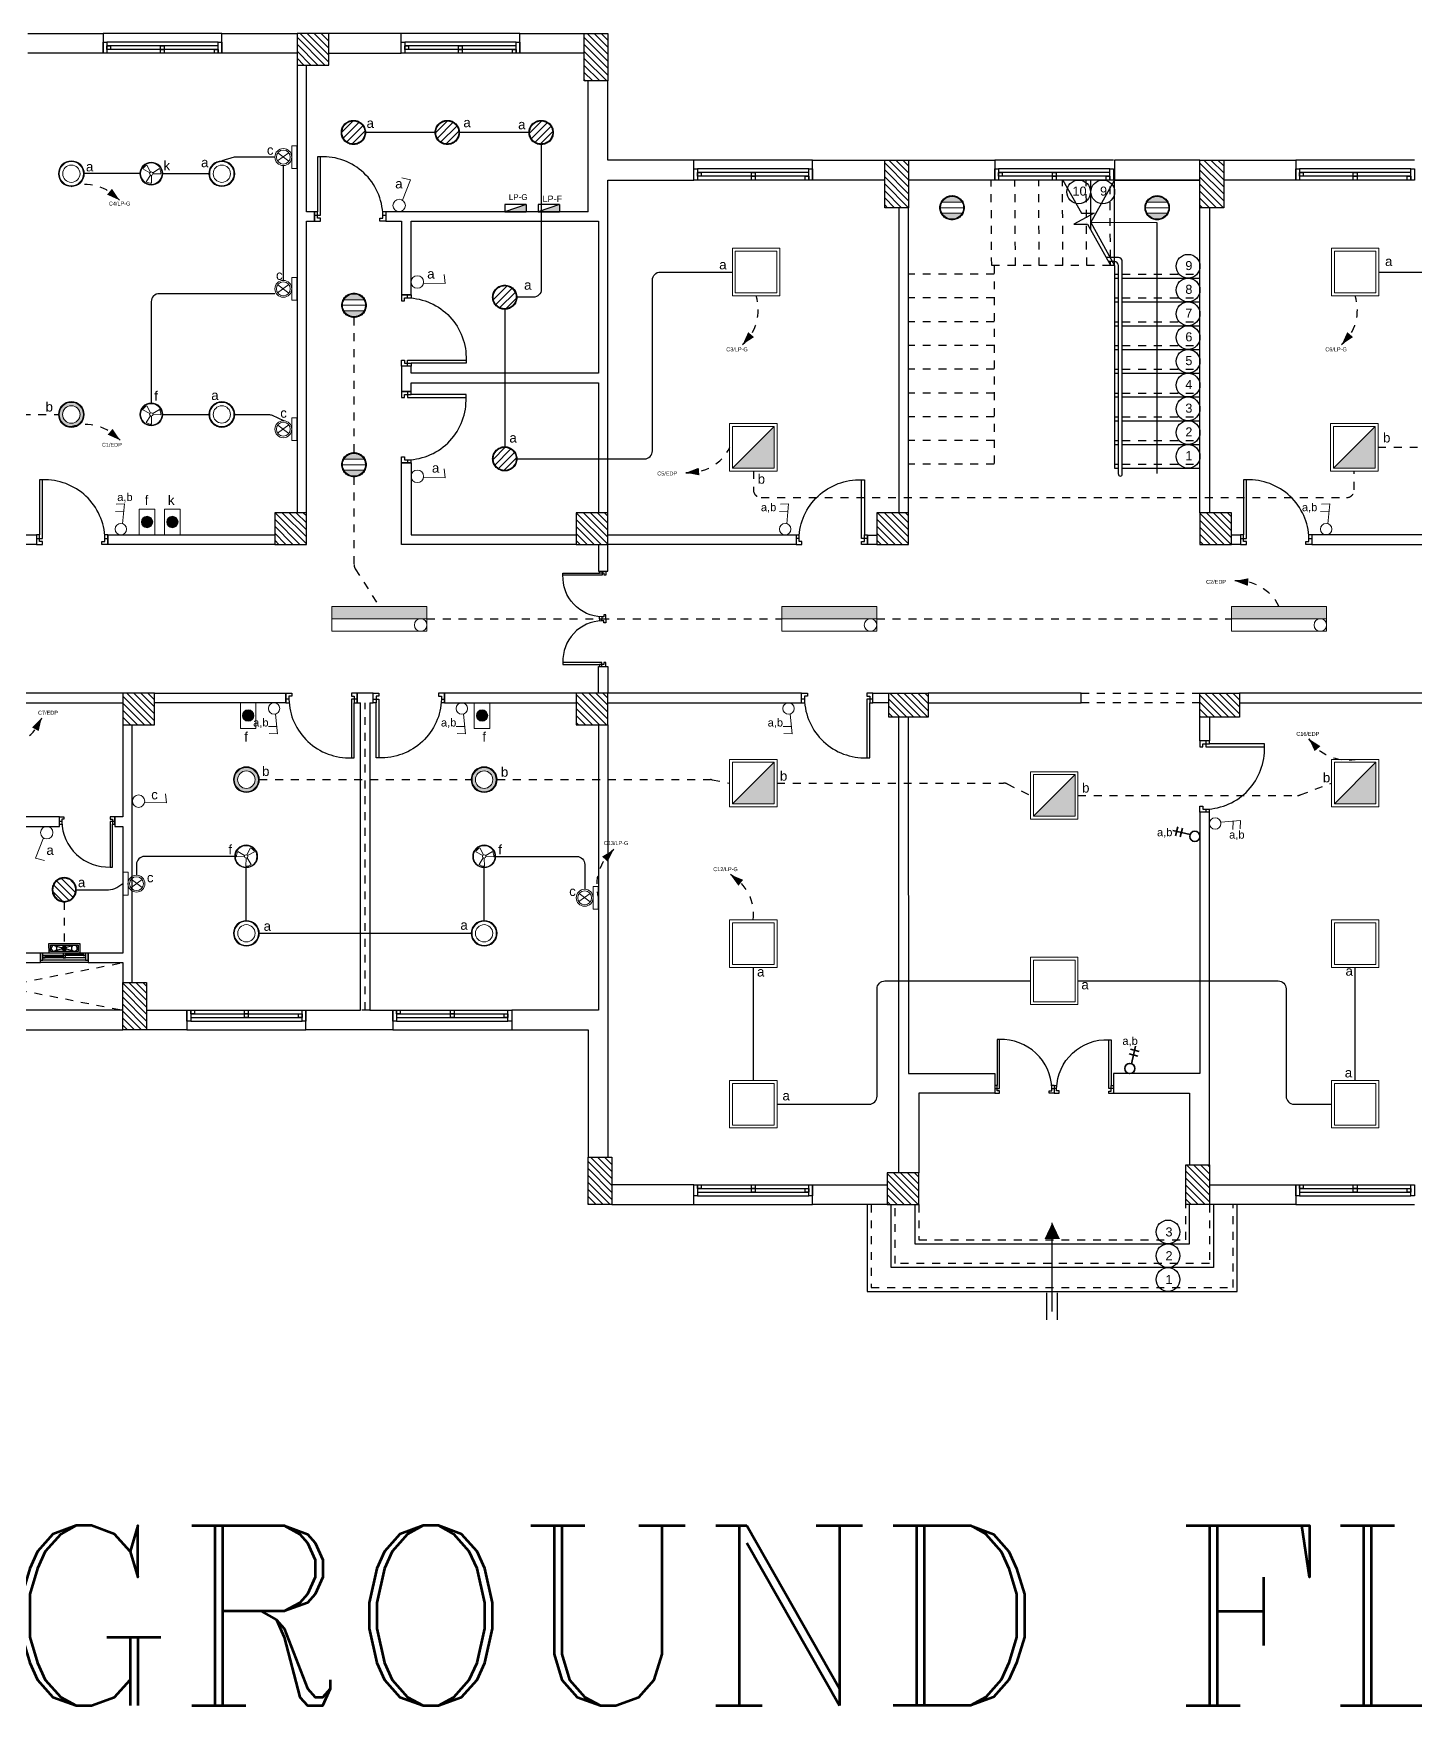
# Model space of a CAD drawing. Header units: metres. Extents: x -15180 to 61, y 475 to 24106.
# Drawn here: x 16.27 to 33.7, y 500.37 to 521.48 of the extents above; entities that cross this region are included whole.
import ezdxf

# ---------------------------------------------------------------- set-up
doc = ezdxf.new("R2010")
doc.units = ezdxf.units.M
doc.header["$MEASUREMENT"] = 0
for name, pattern in [('$0$DASHED2', [0.375, 0.25, -0.125]), ('A-GR- STR$0$HIDDEN2', [0.1875, 0.125, -0.0625]), ('A-GR- wall$0$HIDDEN2', [0.1875, 0.125, -0.0625]), ('ACAD_ISO02W100', [15, 12, -3]), ('DASHED', [0.75, 0.5, -0.25]), ('DASHED2', [0.375, 0.25, -0.125]), ('HIDDEN', [0.375, 0.25, -0.125])]:
    doc.linetypes.add(name, pattern=pattern)
doc.layers.get('0').update_dxf_attribs({"color": 8})
for name, color, linetype, lineweight in [('.', 7, 'Continuous', 9), ('E-TEXT-I', 4, 'Continuous', 30), ('lighting linea', 3, 'DASHED2', 0), ('Lighting W', 2, 'Continuous', 30), ('luminairs', 3, 'Continuous', 9), ('switches', 4, 'Continuous', 9), ('WALL', 7, 'Continuous', 30)]:
    doc.layers.add(name, color=color, linetype=linetype, lineweight=lineweight)
for name, color, linetype in [('A-COL-FNL$0$A-COLS-CONC', 6, 'Continuous'), ('A-COL-FNL$0$A-HTCH', 80, 'Continuous'), ('A-GR- STR$0$A-ANNO-SYMB', 111, 'Continuous'), ('A-GR- STR$0$A-FLOR', 111, 'Continuous'), ('A-GR- STR$0$A-FLOR-RISR', 242, 'A-GR- STR$0$HIDDEN2'), ('A-GR- STR$0$A-FLOR-STHR', 171, 'Continuous'), ('A-GR- STR$0$A-FLOR-STRS-LDER', 91, 'Continuous'), ('A-GR- wall$0$A-DOOR', 151, 'Continuous'), ('A-GR- wall$0$A-FLOR-OVHD', 120, 'A-GR- wall$0$HIDDEN2'), ('A-GR- wall$0$A-GLAZ', 121, 'Continuous'), ('A-GR- wall$0$A-WALL', 254, 'Continuous'), ('A-GR- wall$0$A-WALL-ELEV', 31, 'Continuous'), ('A-HTCH', 80, 'Continuous'), ('E-LEADER', 30, 'Continuous'), ('elec AC-EQUIPMENT_(Existing)', 3, 'Continuous'), ('FAN', 100, 'DASHED'), ('Layer1', 24, 'ACAD_ISO02W100')]:
    doc.layers.add(name, color=color, linetype=linetype)
doc.styles.add('A-GR- STR$0$Standard', font='arial.ttf')
doc.styles.add('ROMANC', font='romanc.shx', dxfattribs={"height": 3})
doc.styles.get("Standard").update_dxf_attribs({"font": 'arial.ttf'})

# ---------------------------------------------------------------- blocks, each defined once
blk = doc.blocks.new('A-GR- STR$0$STR-ARROW')
at = {"layer": 'A-GR- STR$0$A-FLOR-STRS-LDER'}
h = blk.add_hatch(color=256, dxfattribs=at)
h.dxf.hatch_style = 1
h.paths.add_polyline_path([(-14321, -37835), (-14435, -37741), (-14320, -37688)])
for p, q in [((-14698, -37129), (-14605, -37330)), ((-14630, -37173), (-14321, -37835)), ((-14619, -37092), (-14526, -37293))]:
    blk.add_line(p, q, dxfattribs=at)
blk = doc.blocks.new('A-GR- STR')
at = {"layer": 'A-GR- STR$0$A-ANNO-SYMB'}
for centre in [(29735, 13116), (30039, 13116), (31116, 12177), (31116, 11877), (31116, 11577), (31116, 11277), (31116, 10977), (31116, 10677), (31116, 10377), (31116, 10077), (31116, 9777), (30863, -14), (30863, -314), (30863, -614)]:
    blk.add_circle(centre, 150, dxfattribs=at)
at = {"layer": 'A-GR- STR$0$A-FLOR'}
for p, q in [((31266, 13266), (28986, 13266)), ((29887, 12635), (29889, 13267)), ((29887, 12729), (30189, 13266)), ((30186, 12236), (30189, 13266)), ((31266, 9627), (31266, 13266)), ((29932, 12848), (29673, 12710)), ((29673, 12710), (29845, 12710)), ((29769, 12848), (29932, 12848)), ((30726, 12726), (29887, 12729)), ((29887, 12729), (30186, 12186)), ((30726, 9560), (30726, 12726)), ((30186, 12186), (30186, 12236)), ((30186, 12186), (30186, 9627)), ((30186, 12027), (30236, 12027)), ((30286, 12027), (31266, 12027)), ((30186, 11727), (30236, 11727)), ((30286, 11727), (31266, 11727)), ((30186, 11427), (30236, 11427)), ((30286, 11427), (31266, 11427)), ((30186, 11127), (30236, 11127)), ((30286, 11127), (31266, 11127)), ((30186, 10827), (30236, 10827)), ((30286, 10827), (31266, 10827)), ((30186, 10527), (30236, 10527)), ((30286, 10527), (31266, 10527)), ((30186, 10227), (30236, 10227)), ((30286, 10227), (31266, 10227)), ((30186, 9927), (30236, 9927)), ((30286, 9927), (31266, 9927)), ((30186, 9627), (30236, 9627)), ((30286, 9627), (31266, 9627)), ((27066, 332), (27066, -764)), ((27366, -464), (27369, 332)), ((27666, 332), (27666, -164)), ((31136, -164), (31136, 332)), ((31436, 332), (31436, -464)), ((31736, -764), (31736, 332)), ((27666, -164), (31136, -164)), ((31436, -464), (27366, -464)), ((27066, -764), (31736, -764))]:
    blk.add_line(p, q, dxfattribs=at)
for points in [[(29536, 13266), (29769, 12848)], [(29845, 12710), (30135, 12189), (30186, 12189)]]:
    blk.add_lwpolyline(points, dxfattribs=at)
at = {"layer": 'A-GR- STR$0$A-FLOR-RISR'}
for p, q in [((28637, 12186), (28630, 13256)), ((28937, 12186), (28930, 13258)), ((29237, 12187), (29230, 13260)), ((29537, 12187), (29530, 13262)), ((29837, 12188), (29830, 13264)), ((30136, 12286), (30130, 13266)), ((29832, 12732), (29832, 12733)), ((28666, 12077), (27586, 12077)), ((30136, 12188), (28637, 12186)), ((28666, 12186), (28666, 9677)), ((30137, 12189), (30137, 12236)), ((30186, 12077), (30236, 12077)), ((30286, 12077), (31266, 12077)), ((28666, 11777), (27586, 11777)), ((30186, 11777), (30236, 11777)), ((30286, 11777), (31266, 11777)), ((28666, 11477), (27586, 11477)), ((30186, 11477), (30236, 11477)), ((30286, 11477), (31266, 11477)), ((28666, 11177), (27586, 11177)), ((30186, 11177), (30236, 11177)), ((30286, 11177), (31266, 11177)), ((28666, 10877), (27586, 10877)), ((30186, 10877), (30236, 10877)), ((30286, 10877), (31266, 10877)), ((28666, 10577), (27586, 10577)), ((30186, 10577), (30236, 10577)), ((30286, 10577), (31266, 10577)), ((28666, 10277), (27586, 10277)), ((30186, 10277), (30236, 10277)), ((30286, 10277), (31266, 10277)), ((28666, 9977), (27586, 9977)), ((30186, 9977), (30236, 9977)), ((30286, 9977), (31266, 9977)), ((28666, 9677), (27586, 9677)), ((30186, 9677), (30236, 9677)), ((30286, 9677), (31266, 9677)), ((27116, 332), (27116, -714)), ((27416, -414), (27419, 332)), ((27716, 332), (27716, -114)), ((31086, -114), (31086, 332)), ((31386, 332), (31386, -414)), ((31686, -714), (31686, 332)), ((27716, -114), (31086, -114)), ((31386, -414), (27416, -414)), ((27116, -714), (31686, -714))]:
    blk.add_line(p, q, dxfattribs=at)
at = {"layer": 'A-GR- STR$0$A-FLOR-STHR'}
for p, q in [((30236, 12286), (30080, 12286)), ((30186, 12236), (30108, 12236)), ((30236, 9554), (30236, 12186)), ((30286, 9554), (30286, 12236))]:
    blk.add_line(p, q, dxfattribs=at)
for centre, radius, start, end in [((30236, 12236), 50, 0, 90), ((30186, 12186), 50, 0, 90), ((30261, 9554), 25, 180, 0)]:
    blk.add_arc(centre, radius, start, end, dxfattribs=at)
at = {"xscale": -1.533209992146087, "yscale": 1.533209992146087, "zscale": 1.533209992146087, "rotation": 205.0027819482879}
blk.add_blockref('A-GR- STR$0$STR-ARROW', (73819, -43191), dxfattribs=at)
at = {"layer": 'A-GR- STR$0$A-ANNO-SYMB', "char_height": 114, "attachment_point": 1, "style": 'A-GR- STR$0$Standard'}
for s, insert in [('3', (30831, 43)), ('2', (30831, -257)), ('1', (30831, -557))]:
    blk.add_mtext_dynamic_manual_height_columns(s, width=73292.73, gutter_width=572, heights=[0], dxfattribs=dict(at, insert=insert))
at = {"layer": 'A-GR- STR$0$A-FLOR-STHR', "attachment_point": 1, "style": 'A-GR- STR$0$Standard'}
for s, insert, char_height in [('10', (29657, 13183), 114.3), ('9', (30005, 13183), 114), ('9', (31082, 12243), 114), ('8', (31082, 11943), 114), ('7', (31082, 11643), 114), ('6', (31082, 11343), 114), ('5', (31082, 11043), 114), ('4', (31082, 10743), 114), ('3', (31082, 10443), 114), ('2', (31082, 10143), 114), ('1', (31082, 9843), 114)]:
    blk.add_mtext_dynamic_manual_height_columns(s, width=73292.73, gutter_width=572, heights=[0], dxfattribs=dict(at, insert=insert, char_height=char_height))
blk = doc.blocks.new('A-GR- wall$0$DOO1')
at = {"layer": 'A-GR- wall$0$A-DOOR'}
for q in [(-74, -74), (-34, -120)]:
    blk.add_line((-74, -120), q, dxfattribs=at)
blk.add_lwpolyline([(-37, -74), (-74, -74), (-74, 0), (0, 0), (0, -37), (-37, -37), (-37, -74, 0.418149), (752, -814)], format="xyb", dxfattribs=at)
blk.add_lwpolyline([(826, -74), (752, -74), (752, -814), (789, -814), (789, -120), (826, -120), (826, 0), (752, 0), (752, -37), (789, -37), (789, -120)], dxfattribs=at)
blk = doc.blocks.new('A-GR- wall$0$Win 1600')
for p, q in [((-750, 150), (750, 150)), ((-750, 100), (750, 100)), ((-750, 50), (750, 50)), ((-750, 0), (750, 0))]:
    blk.add_line(p, q)
for points in [[(-800, 0), (-750, 0), (-750, 150), (-800, 150)], [(-750, 0), (-700, 0), (-700, 50), (-750, 50)], [(-25, 50), (25, 50), (25, 100), (-25, 100)], [(-25, 0), (25, 0), (25, 50), (-25, 50)], [(700, 50), (750, 50), (750, 100), (700, 100)], [(750, 0), (800, 0), (800, 150), (750, 150)]]:
    blk.add_lwpolyline(points, close=True)
blk = doc.blocks.new('A-GR- wall$0$Win 1000')
for p, q in [((-450, 150), (450, 150)), ((-450, 100), (450, 100)), ((-450, 50), (450, 50)), ((-450, 0), (450, 0)), ((-25, 25), (-400, 25)), ((25, 75), (400, 75))]:
    blk.add_line(p, q)
for points in [[(-500, 0), (-450, 0), (-450, 150), (-500, 150)], [(-450, 0), (-400, 0), (-400, 50), (-450, 50)], [(-25, 50), (25, 50), (25, 100), (-25, 100)], [(-25, 0), (25, 0), (25, 50), (-25, 50)], [(400, 50), (450, 50), (450, 100), (400, 100)], [(450, 0), (500, 0), (500, 150), (450, 150)]]:
    blk.add_lwpolyline(points, close=True)
blk = doc.blocks.new('A-GR- wall')
at = {"layer": 'A-GR- wall$0$A-FLOR-OVHD'}
for p, q in [((29766, 6786), (31266, 6786)), ((31266, 6666), (29766, 6666)), ((14586, 2786), (17666, 3386)), ((14586, 3386), (17666, 2786))]:
    blk.add_line(p, q, dxfattribs=at)
at = {"layer": 'A-GR- wall$0$A-WALL'}
for p, q in [((16466, 15116), (17416, 15116)), ((17416, 15116), (17416, 14866)), ((18916, 15116), (19866, 15116)), ((18916, 14866), (18916, 15116)), ((21179, 15116), (20266, 15116)), ((21179, 14866), (21179, 15116)), ((22679, 15116), (23491, 15116)), ((22679, 14866), (22679, 15116)), ((17416, 14866), (16466, 14866)), ((19866, 14866), (18916, 14866)), ((20266, 14866), (21179, 14866)), ((23491, 14866), (22679, 14866)), ((19866, 14716), (19866, 9066)), ((19986, 12866), (19986, 14716)), ((23541, 12866), (23541, 14516)), ((23791, 13516), (23791, 14516)), ((24876, 13516), (23791, 13516)), ((24876, 13266), (24876, 13516)), ((26376, 13516), (27286, 13516)), ((26376, 13266), (26376, 13516)), ((27586, 13516), (28676, 13516)), ((28676, 13516), (28676, 13266)), ((31266, 13516), (30186, 13516)), ((30186, 13516), (30186, 13266)), ((31566, 13516), (32476, 13516)), ((32476, 13516), (32476, 13266)), ((23791, 9066), (23791, 13266)), ((23791, 13266), (24876, 13266)), ((27286, 13266), (26376, 13266)), ((28676, 13266), (27586, 13266)), ((30186, 13266), (31266, 13266)), ((32476, 13266), (31566, 13266)), ((27466, 12916), (27466, 9066)), ((27586, 9066), (27586, 12916)), ((31266, 9066), (31266, 12916)), ((31386, 12916), (31386, 9066)), ((20086, 12866), (19986, 12866)), ((19986, 9066), (19986, 12746)), ((19986, 12746), (20086, 12746)), ((20086, 12746), (20086, 12866)), ((23541, 12866), (20986, 12866)), ((20986, 12866), (20986, 12746)), ((20986, 12746), (21186, 12746)), ((21186, 12746), (21186, 11816)), ((21306, 11816), (21306, 12746)), ((21306, 12746), (23671, 12746)), ((23671, 12746), (23671, 10826)), ((23671, 12746), (23671, 12335)), ((21186, 11816), (21306, 11816)), ((21306, 10916), (21186, 10916)), ((21186, 10916), (21186, 10596)), ((21306, 10826), (21306, 10916)), ((23671, 10826), (21306, 10826)), ((21186, 10596), (21306, 10596)), ((21306, 10596), (21306, 10706)), ((21306, 10706), (23671, 10706)), ((23671, 10706), (23671, 9066)), ((21186, 9696), (21306, 9696)), ((21186, 8666), (21186, 9696)), ((21306, 9696), (21306, 8786)), ((16416, 8786), (16577, 8786)), ((16577, 8666), (16416, 8666)), ((16577, 8786), (16577, 8666)), ((17477, 8666), (17477, 8786)), ((17477, 8786), (19586, 8786)), ((19586, 8666), (17477, 8666)), ((23391, 8665), (21186, 8666)), ((21306, 8786), (23391, 8786)), ((23671, 8666), (23671, 8326)), ((23791, 8786), (26167, 8786)), ((26167, 8666), (23791, 8666)), ((23791, 8326), (23791, 8666)), ((26167, 8786), (26167, 8666)), ((27067, 8666), (27067, 8784)), ((27067, 8784), (27186, 8784)), ((27186, 8666), (27067, 8666)), ((31666, 8786), (31779, 8786)), ((31779, 8666), (31666, 8666)), ((31779, 8786), (31779, 8666)), ((34786, 8786), (32679, 8786)), ((32679, 8786), (32679, 8666)), ((32679, 8666), (34786, 8666)), ((23671, 8326), (23791, 8326)), ((23671, 6786), (23671, 7126)), ((23671, 7126), (23791, 7126)), ((23791, 7126), (23791, 6786)), ((17666, 6786), (15625, 6786)), ((18066, 6786), (19726, 6786)), ((19726, 6786), (19726, 6666)), ((20826, 6786), (20626, 6786)), ((20626, 6786), (20626, 6666)), ((20826, 6666), (20826, 6786)), ((23391, 6786), (21726, 6786)), ((21726, 6786), (21726, 6666)), ((26236, 6786), (23791, 6786)), ((26236, 6666), (26236, 6786)), ((27136, 6786), (27336, 6786)), ((27136, 6666), (27136, 6786)), ((29766, 6786), (27836, 6786)), ((29766, 6666), (29766, 6786)), ((35066, 6786), (31766, 6786)), ((15625, 6666), (17666, 6666)), ((19726, 6666), (18066, 6666)), ((20626, 6666), (20666, 6666)), ((20666, 2786), (20666, 6666)), ((20786, 6666), (20786, 2786)), ((20786, 6666), (20826, 6666)), ((21726, 6666), (23391, 6666)), ((23791, 6666), (26236, 6666)), ((27336, 6666), (27136, 6666)), ((27836, 6666), (29766, 6666)), ((31766, 6666), (35066, 6666)), ((17666, 6386), (17666, 5226)), ((17786, 3136), (17786, 6386)), ((23671, 6386), (23671, 2786)), ((23791, 6386), (23791, 932)), ((27466, 1986), (27464, 6486)), ((27584, 6486), (27586, 1986)), ((31266, 6186), (31266, 6486)), ((31386, 6486), (31386, 6186)), ((31386, 5286), (31266, 5286)), ((31266, 5286), (31266, 1986)), ((31386, 1986), (31386, 5286)), ((16866, 5226), (15386, 5226)), ((16186, 5106), (16866, 5106)), ((16866, 5106), (16866, 5226)), ((17666, 5226), (17566, 5226)), ((17566, 5226), (17566, 5106)), ((17566, 5106), (17666, 5106)), ((17666, 5106), (17666, 3506)), ((15627, 3386), (16625, 3386)), ((16625, 3506), (16186, 3506)), ((16625, 3386), (16625, 3506)), ((17666, 3506), (17227, 3506)), ((17227, 3506), (17227, 3386)), ((17227, 3386), (17666, 3386)), ((17666, 3386), (17666, 3136)), ((17666, 2786), (14586, 2786)), ((17966, 2786), (18476, 2786)), ((18476, 2786), (18476, 2536)), ((19976, 2536), (19976, 2786)), ((19976, 2786), (20666, 2786)), ((20786, 2786), (21076, 2786)), ((21076, 2786), (21076, 2536)), ((23671, 2786), (22576, 2786)), ((22576, 2786), (22576, 2536)), ((14214, 2536), (17666, 2536)), ((18476, 2536), (17966, 2536)), ((21076, 2536), (19976, 2536)), ((22576, 2536), (23541, 2536)), ((23541, 2536), (23541, 932)), ((27466, 1736), (27466, 1986)), ((27586, 1986), (28676, 1986)), ((28676, 1986), (28676, 1736)), ((31266, 1986), (30176, 1986)), ((30176, 1986), (30176, 1736)), ((31386, 1736), (31386, 1986)), ((27466, 732), (27466, 1736)), ((27716, 1736), (27716, 732)), ((28676, 1736), (27716, 1736)), ((30176, 1736), (31136, 1736)), ((31136, 1736), (31136, 832)), ((31386, 832), (31386, 1736)), ((24876, 582), (23841, 582)), ((24876, 332), (24876, 582)), ((26376, 332), (26376, 582)), ((26376, 582), (27316, 582)), ((31386, 582), (32476, 582)), ((32476, 582), (32476, 332)), ((23841, 332), (24876, 332)), ((27316, 332), (26376, 332)), ((32476, 332), (31386, 332))]:
    blk.add_line(p, q, dxfattribs=at)
at = {"layer": 'A-GR- wall$0$A-WALL-ELEV'}
for p, q in [((18916, 15116), (17416, 15116)), ((22679, 15116), (21179, 15116)), ((26376, 13516), (24876, 13516)), ((30176, 13516), (28676, 13516)), ((33976, 13516), (32476, 13516)), ((17227, 3386), (16625, 3386)), ((18476, 2536), (19976, 2536)), ((21076, 2536), (22576, 2536)), ((24876, 332), (26376, 332)), ((32476, 332), (33976, 332))]:
    blk.add_line(p, q, dxfattribs=at)
at = {"layer": 'A-GR- wall$0$A-DOOR'}
for p, rotation in [((20912, 12746), 180.0000000006669), ((21186, 9770), 90), ((17403, 8666), 180.0000000006669), ((32605, 8666), 180.0000000006669), ((31266, 5360), 90)]:
    blk.add_blockref('A-GR- wall$0$DOO1', p, dxfattribs=dict(at, rotation=rotation))
for p, xscale, rotation in [((21186, 11742), -1.000000000000004, 90), ((26241, 8666), -1, 180)]:
    blk.add_blockref('A-GR- wall$0$DOO1', p, dxfattribs=dict(at, xscale=xscale, rotation=rotation))
for p, xscale, yscale, zscale, rotation in [((23765, 7775), -0.666835162566385, 0.666835162566385, 0.6668351625663851, 269.8240523946662), ((23765, 7677), 0.6668351625663851, 0.6668351625663851, 0.6668351625663851, 269.9999999921325), ((29364, 1736), 0.8335380578479997, 0.8335380578479997, 0.8335380578479997, 179.9999999921326), ((29487, 1736), -0.833538057848, 0.8335380578479997, 0.8335380578479997, 179.8240523946662)]:
    blk.add_blockref('A-GR- wall$0$DOO1', p, dxfattribs=dict(at, xscale=xscale, yscale=yscale, zscale=zscale, rotation=rotation))
for p in [(19800, 6786), (26310, 6786)]:
    blk.add_blockref('A-GR- wall$0$DOO1', p, dxfattribs=at)
at = {"layer": 'A-GR- wall$0$A-DOOR', "xscale": -1}
blk.add_blockref('A-GR- wall$0$DOO1', (21652, 6786), dxfattribs=at)
at = {"layer": 'A-GR- wall$0$A-DOOR', "xscale": 0.7780309869113328, "yscale": 0.7780309869113328, "zscale": 0.7780309869113328}
blk.add_blockref('A-GR- wall$0$DOO1', (16923, 5226), dxfattribs=at)
at = {"layer": 'A-GR- wall$0$A-GLAZ'}
for name, p, xscale, yscale, zscale, rotation in [('A-GR- wall$0$Win 1600', (18166, 14866), -0.9374999999999997, 0.9374999999999997, 0.9374999999999997, 359.9999999999999), ('A-GR- wall$0$Win 1600', (21929, 14866), -0.9374999999999997, 0.9374999999999997, 0.9374999999999997, 359.9999999999999), ('A-GR- wall$0$Win 1600', (25626, 13266), -0.9374999999999997, 0.9374999999999997, 0.9374999999999997, 359.9999999999999), ('A-GR- wall$0$Win 1600', (29426, 13266), -0.9374999999999997, 0.9374999999999997, 0.9374999999999997, 359.9999999999999), ('A-GR- wall$0$Win 1600', (33226, 13266), -0.9374999999999997, 0.9374999999999997, 0.9374999999999997, 359.9999999999999), ('A-GR- wall$0$Win 1000', (16926, 3506), 0.601574711880768, 0.601574711880768, 0.601574711880768, 180), ('A-GR- wall$0$Win 1600', (19226, 2786), -0.9374999999999997, 0.9374999999999997, 0.9374999999999997, 180), ('A-GR- wall$0$Win 1600', (21826, 2786), -0.9374999999999997, 0.9374999999999997, 0.9374999999999997, 180), ('A-GR- wall$0$Win 1600', (25626, 582), -0.9374999999999997, 0.9374999999999997, 0.9374999999999997, 180), ('A-GR- wall$0$Win 1600', (33226, 582), -0.9374999999999997, 0.9374999999999997, 0.9374999999999997, 180)]:
    blk.add_blockref(name, p, dxfattribs=dict(at, xscale=xscale, yscale=yscale, zscale=zscale, rotation=rotation))
blk = doc.blocks.new('A-COL-FNL')
at = {"layer": 'A-COL-FNL$0$A-HTCH'}
h = blk.add_hatch(dxfattribs=at)
h.set_pattern_fill('ANSI31', color=256, scale=500, angle=90)
h.paths.add_polyline_path([(20266, 15116), (19866, 15116), (19866, 14716), (20266, 14716)])
h = blk.add_hatch(dxfattribs=at)
h.set_pattern_fill('ANSI31', color=256, scale=500, angle=90)
h.paths.add_polyline_path([(23491, 15116), (23791, 15116), (23791, 14516), (23491, 14516)])
h = blk.add_hatch(dxfattribs=at)
h.set_pattern_fill('ANSI31', color=256, scale=500, angle=90)
h.paths.add_polyline_path([(27286, 13516), (27586, 13516), (27586, 12916), (27286, 12916)])
h = blk.add_hatch(dxfattribs=at)
h.set_pattern_fill('ANSI31', color=256, scale=500, angle=90)
h.paths.add_polyline_path([(31266, 13516), (31566, 13516), (31566, 12916), (31266, 12916)])
h = blk.add_hatch(dxfattribs=at)
h.set_pattern_fill('ANSI31', color=256, scale=500, angle=90)
h.paths.add_polyline_path([(19986, 9066), (19586, 9066), (19586, 8666), (19986, 8666)])
h = blk.add_hatch(dxfattribs=at)
h.set_pattern_fill('ANSI31', color=256, scale=500, angle=90)
h.paths.add_polyline_path([(23791, 8666), (23791, 9066), (23391, 9066), (23391, 8666)])
h = blk.add_hatch(dxfattribs=at)
h.set_pattern_fill('ANSI31', color=256, scale=500, angle=90)
h.paths.add_polyline_path([(27586, 8666), (27586, 9066), (27186, 9066), (27186, 8666)])
h = blk.add_hatch(dxfattribs=at)
h.set_pattern_fill('ANSI31', color=256, scale=500, angle=90)
h.paths.add_polyline_path([(31666, 8666), (31666, 9066), (31266, 9066), (31266, 8666)])
h = blk.add_hatch(dxfattribs=at)
h.set_pattern_fill('ANSI31', color=256, scale=500, angle=90)
h.paths.add_polyline_path([(18066, 6786), (17666, 6786), (17666, 6386), (18066, 6386)])
h = blk.add_hatch(dxfattribs=at)
h.set_pattern_fill('ANSI31', color=256, scale=500, angle=90)
h.paths.add_polyline_path([(23791, 6386), (23791, 6786), (23391, 6786), (23391, 6386)])
h = blk.add_hatch(dxfattribs=at)
h.set_pattern_fill('ANSI31', color=256, scale=500, angle=90)
h.paths.add_polyline_path([(27336, 6486), (27336, 6786), (27836, 6786), (27836, 6486)])
h = blk.add_hatch(dxfattribs=at)
h.set_pattern_fill('ANSI31', color=256, scale=500, angle=90)
h.paths.add_polyline_path([(31266, 6486), (31266, 6786), (31766, 6786), (31766, 6486)])
h = blk.add_hatch(dxfattribs=at)
h.set_pattern_fill('ANSI31', color=256, scale=500, angle=90)
h.paths.add_polyline_path([(17666, 3136), (17966, 3136), (17966, 2536), (17666, 2536)])
h = blk.add_hatch(dxfattribs=at)
h.set_pattern_fill('ANSI31', color=256, scale=500, angle=90)
h.paths.add_polyline_path([(23541, 932), (23841, 932), (23841, 332), (23541, 332)])
h = blk.add_hatch(dxfattribs=at)
h.set_pattern_fill('ANSI31', color=256, scale=500, angle=90)
h.paths.add_polyline_path([(27716, 332), (27716, 732), (27316, 732), (27316, 332)])
h = blk.add_hatch(dxfattribs=at)
h.set_pattern_fill('ANSI31', color=256, scale=500, angle=90)
h.paths.add_polyline_path([(31086, 832), (31386, 832), (31386, 332), (31086, 332)])
at = {"layer": 'A-COL-FNL$0$A-COLS-CONC'}
for points in [[(19866, 14716), (20266, 14716), (20266, 15116), (19866, 15116)], [(23491, 15116), (23791, 15116), (23791, 14516), (23491, 14516)], [(27286, 13516), (27586, 13516), (27586, 12916), (27286, 12916)], [(31266, 13516), (31566, 13516), (31566, 12916), (31266, 12916)], [(19586, 8666), (19986, 8666), (19986, 9066), (19586, 9066)], [(23791, 8666), (23791, 9066), (23391, 9066), (23391, 8666)], [(27586, 8666), (27586, 9066), (27186, 9066), (27186, 8666)], [(31666, 8666), (31666, 9066), (31266, 9066), (31266, 8666)], [(17666, 6386), (18066, 6386), (18066, 6786), (17666, 6786)], [(23791, 6386), (23791, 6786), (23391, 6786), (23391, 6386)], [(27336, 6486), (27336, 6786), (27836, 6786), (27836, 6486)], [(31266, 6486), (31266, 6786), (31766, 6786), (31766, 6486)], [(17666, 3136), (17966, 3136), (17966, 2536), (17666, 2536)], [(23541, 932), (23841, 932), (23841, 332), (23541, 332)], [(27716, 332), (27716, 732), (27316, 732), (27316, 332)], [(31086, 832), (31386, 832), (31386, 332), (31086, 332)]]:
    blk.add_lwpolyline(points, close=True, dxfattribs=at)
blk = doc.blocks.new('60 x60')
at = {"layer": 'luminairs', "color": 3}
for points in [[(-0.6, -0.6), (0, -0.6), (0, 0), (-0.6, 0)], [(-0.563, -0.563), (-0.037, -0.563), (-0.037, -0.037), (-0.563, -0.037)]]:
    blk.add_lwpolyline(points, close=True, dxfattribs=at)
blk = doc.blocks.new('ghj')
at = {"layer": 'luminairs', "color": 4}
for radius in [0.258, 0.254, 0.251, 0.247, 0.242, 0.173]:
    blk.add_circle((-585.379, 173.54), radius, dxfattribs=at)
blk = doc.blocks.new('fdr')
at = {"layer": 'luminairs'}
for p, q in [((-234.38, 29.094), (-234.3, 28.987)), ((-234.298, 29.093), (-234.377, 28.985))]:
    blk.add_line(p, q, dxfattribs=at)
blk.add_lwpolyline([(-234.231, 29.172), (-234.449, 29.172), (-234.449, 29.122), (-234.231, 29.122)], close=True, dxfattribs=at)
at = {"layer": 'luminairs', "color": 2, "linetype": 'Continuous', "lineweight": 20}
for radius in [0.0813, 0.0669]:
    blk.add_circle((-234.34, 29.041), radius, dxfattribs=at)
blk = doc.blocks.new('6w')
at = {"layer": 'A-HTCH', "ltscale": 0.5}
h = blk.add_hatch(dxfattribs=at)
h.set_pattern_fill('ANSI31', color=4, scale=0.2)
h.set_pattern_definition([(45, (26.984813, -391.67108), (-0.0176776695, 0.0176776695), [])])
h.paths.add_polyline_path([(0.0553, 0, 1), (-0.0553, 0, 1)])
at = {"layer": 'Layer1', "color": 6}
for radius in [0.059, 0.0582, 0.0573, 0.0565]:
    blk.add_circle((0, 0), radius, dxfattribs=at)
blk = doc.blocks.new('F3E')
at = {"layer": '.', "linetype": 'Continuous', "lineweight": 0, "ltscale": 0.4}
h = blk.add_hatch(color=4, dxfattribs=at)
h.dxf.hatch_style = 1
h.paths.add_polyline_path([(-0.6, 0.156), (-0.6, 0), (0.51, 0, -0.070757), (0.532, 0), (0.6, 0), (0.6, 0.156)])
at = {"layer": 'luminairs', "color": 4}
blk.add_line((-0.6, 0), (0.6, 0), dxfattribs=at)
blk.add_lwpolyline([(0.6, -0.156), (-0.6, -0.156), (-0.6, 0.156), (0.6, 0.156), (0.6, -0.156)], dxfattribs=at)
blk.add_circle((0.521, -0.078), 0.0788, dxfattribs=at)
blk = doc.blocks.new('F2E')
at = {"layer": '.', "linetype": 'Continuous', "lineweight": 0, "ltscale": 0.4}
h = blk.add_hatch(color=3, dxfattribs=at)
h.dxf.hatch_style = 1
h.paths.add_polyline_path([(0.263, 0.263), (-0.263, -0.263), (0.263, -0.263)])
at = {"layer": 'luminairs', "linetype": 'Continuous', "lineweight": 0, "ltscale": 0.4}
blk.add_line((-0.263, -0.263), (0.263, 0.263), dxfattribs=at)
at = {"layer": 'luminairs', "color": 3}
for points in [[(0.3, 0.3), (-0.3, 0.3), (-0.3, -0.3), (0.3, -0.3)], [(0.263, 0.263), (-0.263, 0.263), (-0.263, -0.263), (0.263, -0.263)]]:
    blk.add_lwpolyline(points, close=True, dxfattribs=at)
blk = doc.blocks.new('F5E')
at = {"layer": '.', "linetype": 'Continuous', "lineweight": 0, "ltscale": 0.4}
h = blk.add_hatch(color=4, dxfattribs=at)
h.dxf.hatch_style = 1
h.paths.add_polyline_path([(-0.153, 0, 1), (0.153, 0, 1)])
h.paths.add_polyline_path([(0.11, 0, -1), (-0.11, 0, -1)], flags=16)
at = {"layer": 'luminairs', "color": 4}
for radius in [0.163, 0.161, 0.159, 0.156, 0.153, 0.11]:
    blk.add_circle((0, 0), radius, dxfattribs=at)
blk = doc.blocks.new('F4E')
at = {"layer": '.', "linetype": 'Continuous', "lineweight": 0, "ltscale": 0.4}
h = blk.add_hatch(color=4, dxfattribs=at)
h.dxf.hatch_style = 1
h.paths.add_polyline_path([(-0.128, -0.07, 0.59348), (0.128, -0.07)])
h.paths.add_polyline_path([(-0.128, 0.07), (0.128, 0.07, 0.59348)])
at = {"layer": 'Layer1', "color": 6}
for radius in [0.153, 0.151, 0.148, 0.146]:
    blk.add_circle((0, 0), radius, dxfattribs=at)
at = {"layer": 'luminairs', "color": 4, "linetype": 'Continuous', "lineweight": 0, "ltscale": 0.4}
for points in [[(-0.146, 0), (0.146, 0)], [(-0.128, 0.07), (0.128, 0.07)], [(-0.128, -0.07), (0.128, -0.07)]]:
    blk.add_lwpolyline(points, dxfattribs=at)
blk = doc.blocks.new('s sw')
at = {"layer": 'switches', "color": 4, "linetype": 'Continuous', "ltscale": 0.02}
for p, q in [((0.152, 0.374), (0.047, 0.406)), ((0.042, 0.137), (0.152, 0.374))]:
    blk.add_line(p, q, dxfattribs=at)
blk.add_circle((0, 0.075), 0.0748, dxfattribs=at)
blk = doc.blocks.new('A$C48E663F1')
at = {"layer": 'switches', "color": 4, "linetype": 'Continuous', "ltscale": 0.02}
for p, q in [((0.092, 0.175), (0.006, 0.202)), ((0.035, 0.051), (0.125, 0.247)), ((0.125, 0.247), (0.039, 0.273))]:
    blk.add_line(p, q, dxfattribs=at)
blk.add_circle((0, 0), 0.0616, dxfattribs=at)
blk = doc.blocks.new('3')
at = {"layer": 'Layer1', "color": 4, "linetype": 'Continuous', "lineweight": 35, "ltscale": 0.02}
for p, q in [((-269.519, 47.114), (-269.354, 47.233)), ((-269.407, 47.131), (-269.465, 47.216)), ((-269.361, 47.162), (-269.42, 47.247))]:
    blk.add_line(p, q, dxfattribs=at)
blk.add_circle((-269.571, 47.087), 0.0583, dxfattribs=at)
blk = doc.blocks.new('FANN')
at = {"color": 4, "linetype": 'Continuous', "lineweight": 0}
for radius in [0.646, 0.606, 0.0975]:
    blk.add_circle((73.864, 106.466), radius, dxfattribs=at)
at = {"layer": 'FAN', "color": 2, "linetype": 'Continuous', "lineweight": 0}
for p, q in [((73.861, 106.564), (73.851, 107.012)), ((73.916, 106.549), (74.155, 106.928)), ((73.766, 106.47), (73.318, 106.487)), ((73.78, 106.416), (73.397, 106.183)), ((73.909, 106.38), (74.118, 105.983)), ((73.949, 106.42), (74.343, 106.204)), ((74.247, 106.077), (74.247, 106.077))]:
    blk.add_line(p, q, dxfattribs=at)
for start, end in [(57.78752, 91.32429), (177.78752, 211.32429), (297.78752, 331.32429)]:
    blk.add_arc((73.864, 106.466), 0.546, start, end, dxfattribs=at)
blk = doc.blocks.new('SPEED SW')
at = {"layer": '.', "linetype": 'Continuous', "ltscale": 0.4}
h = blk.add_hatch(color=2, dxfattribs=at)
h.dxf.hatch_style = 1
h.paths.add_polyline_path([(-0.05, 0.113, 1), (0.05, 0.113, 1)])
at = {"layer": 'lighting linea', "color": 4, "linetype": 'Continuous', "ltscale": 0.4}
blk.add_lwpolyline([(0.068, 0.225), (-0.068, 0.225), (-0.068, 0), (0.068, 0)], close=True, dxfattribs=at)
blk.add_circle((0, 0.113), 0.05, dxfattribs=at)
blk = doc.blocks.new('DB')
at = {"layer": '.'}
h = blk.add_hatch(color=6, dxfattribs=at)
h.dxf.hatch_style = 1
h.paths.add_polyline_path([(5332.136, 2908.095), (5332.136, 2908.218), (5331.769, 2908.095)])
at = {"layer": 'WALL', "ltscale": 0.05}
h = blk.add_hatch(dxfattribs=at)
h.set_pattern_fill('ANGLE', color=6)
h.set_pattern_definition([(0, (9e-13, 0), (1e-31, 6.985), [5.08, -1.905]), (90, (9e-13, 0), (-6.985, 4e-16), [5.08, -1.905])])
h.paths.add_polyline_path([(5332.136, 2908.218), (5331.536, 2908.018), (5332.136, 2908.018)])
at = {"color": 6}
blk.add_line((5331.769, 2908.095), (5332.136, 2908.095), dxfattribs=at)
at = {"layer": 'WALL', "color": 6, "ltscale": 0.05}
for p, q in [((5332.136, 2908.218), (5331.769, 2908.095)), ((5332.136, 2908.218), (5331.769, 2908.218)), ((5331.769, 2908.218), (5331.769, 2908.095)), ((5332.136, 2908.218), (5332.136, 2908.095))]:
    blk.add_line(p, q, dxfattribs=at)
blk = doc.blocks.new('*U133')
blk.add_line((233, 512), (309, 560))
blk.add_lwpolyline([(309, 560, 0, 96, 0), (175, 462, 96, 96, 0)], format="xyseb")
at = {"linetype": 'HIDDEN', "ltscale": 0.2}
blk.add_arc((581, 44), 583, 117.8068, 184.3237, dxfattribs=at)
blk = doc.blocks.new('*U136')
blk.add_line((-559, -64), (-628, -122))
blk.add_lwpolyline([(-628, -122, 0, 96, 0), (-493, -24, 96, 96, 0)], format="xyseb")
at = {"linetype": 'HIDDEN', "ltscale": 0.2}
blk.add_arc((-221, -539), 583, 67.7241, 134.241, dxfattribs=at)
blk = doc.blocks.new('*X14')
at = {"color": 0}
for p, q in [((15.928, -9.36), (15.961, -9.326)), ((15.961, -9.393), (15.928, -9.361)), ((15.929, -9.368), (15.969, -9.327)), ((15.929, -9.35), (15.951, -9.328)), ((15.969, -9.393), (15.929, -9.353)), ((15.931, -9.374), (15.976, -9.33)), ((15.975, -9.39), (15.931, -9.346)), ((15.934, -9.38), (15.981, -9.333)), ((15.981, -9.387), (15.934, -9.34)), ((15.986, -9.383), (15.938, -9.336)), ((15.939, -9.385), (15.986, -9.337)), ((15.989, -9.378), (15.943, -9.332)), ((15.944, -9.388), (15.99, -9.342)), ((15.992, -9.372), (15.949, -9.329)), ((15.95, -9.391), (15.993, -9.348)), ((15.994, -9.365), (15.956, -9.327)), ((15.957, -9.393), (15.994, -9.355)), ((15.995, -9.357), (15.965, -9.327)), ((15.965, -9.393), (15.994, -9.364)), ((15.991, -9.344), (15.977, -9.331)), ((15.95, -9.391), (15.93, -9.371)), ((15.979, -9.388), (15.989, -9.378))]:
    blk.add_line(p, q, dxfattribs=at)
blk = doc.blocks.new('A$C59890BCA_(Existing)')
at = {"layer": 'elec AC-EQUIPMENT_(Existing)'}
for p, q in [((0.301, 0.341), (0.089, 0.341)), ((0.089, 0.341), (0.089, -0.337)), ((0.266, 0.306), (0.124, 0.306)), ((0.124, 0.306), (0.124, -0.301)), ((0.131, 0.23), (0.181, 0.053)), ((0.207, 0.053), (0.258, 0.23)), ((0.266, -0.301), (0.266, 0.306)), ((0.301, -0.337), (0.301, 0.341)), ((0.089, -0.337), (0.301, -0.337)), ((0.124, -0.301), (0.266, -0.301)), ((0.131, -0.215), (0.181, -0.038)), ((0.207, -0.038), (0.258, -0.215))]:
    blk.add_line(p, q, dxfattribs=at)
blk.add_lwpolyline([(0.556, 0.007, 0, 0.0677, 0), (0.421, 0.007, 0, 0, 0), (0.06, 0.007, 0, 0, 0), (0.026, -0.075, 0, 0, 0), (0.026, 0.101, 0, 0, 0), (-0.008, 0.007, 0, 0, 0), (-0.198, 0.007, 0, 0, 0)], format="xyseb", dxfattribs=at)
for centre, radius in [((0.194, 0.23), 0.0637), ((0.194, 0.007), 0.0472), ((0.194, -0.215), 0.0637)]:
    blk.add_circle(centre, radius, dxfattribs=at)
at = {"layer": 'elec AC-EQUIPMENT_(Existing)', "xscale": -1.409865667889067, "yscale": 1.409865667889067, "zscale": 1.409865667889067, "rotation": 90}
blk.add_blockref('*X14', (-13.002, 22.51), dxfattribs=at)
blk = doc.blocks.new('A$C6E751D52')
at = {"layer": 'elec AC-EQUIPMENT_(Existing)', "ltscale": 0.002, "xscale": -0.5752911526835623, "yscale": 0.5752911526835623, "zscale": 0.5752911526835623, "rotation": 270.1146881545241}
blk.add_blockref('A$C59890BCA_(Existing)', (0.751, -0.423), dxfattribs=at)

msp = doc.modelspace()

# ---------------------------------------------------------------- linework, layer by layer
at = {"layer": 'E-TEXT-I', "linetype": 'DASHED2', "lineweight": 30, "ltscale": 0.4}
for points in [[(20.455, 509.149), (20.455, 513.029)], [(20.515, 509.149), (20.395, 509.149)]]:
    msp.add_lwpolyline(points, dxfattribs=at)
at = {"layer": 'E-TEXT-I', "color": 3, "linetype": 'DASHED2', "lineweight": 30, "ltscale": 0.4}
msp.add_lwpolyline([(16.655, 510.516), (16.655, 509.991)], dxfattribs=at)
at = {"layer": 'Lighting W', "linetype": 'Continuous', "lineweight": 30, "ltscale": 0.4}
for points in [[(33.255, 518.467), (35.121, 518.467, 0.414214), (35.221, 518.567), (35.221, 520.956, -0.414214), (35.321, 521.056), (35.468, 521.056)], [(19.315, 519.919), (18.829, 519.919, 0.067504), (18.802, 519.916), (18.645, 519.872)], [(22.679, 520.076), (22.679, 518.249, -0.414214), (22.579, 518.149), (22.37, 518.149)], [(22.37, 516.109), (23.982, 516.109, 0.414214), (24.082, 516.209), (24.082, 518.367, -0.414214), (24.182, 518.467), (25.091, 518.467)], [(19.315, 518.194), (17.855, 518.194, 0.414214), (17.755, 518.094), (17.755, 516.814)], [(18.808, 516.669), (19.236, 516.669, -0.112828), (19.279, 516.659), (19.422, 516.591)], [(18.808, 511.089), (17.668, 511.089, 0.414214), (17.568, 510.989), (17.568, 510.853)], [(22.102, 511.089), (23.127, 511.089, -0.414214), (23.227, 510.989), (23.227, 510.675)], [(16.808, 510.669), (17.214, 510.669, 0.139871), (17.319, 510.699), (17.395, 510.746)], [(25.655, 507.962), (26.818, 507.962, 0.414214), (26.918, 508.062), (26.918, 509.419, -0.414214), (27.018, 509.519), (28.855, 509.519)], [(29.455, 509.519), (31.983, 509.519, -0.414214), (32.083, 509.419), (32.083, 508.062, 0.414214), (32.183, 507.962), (32.655, 507.962)]]:
    msp.add_lwpolyline(points, format="xyb", dxfattribs=at)
for points in [[(21.34, 520.229), (20.46, 520.229)], [(22.525, 520.229), (21.643, 520.229)], [(17.61, 519.709), (16.908, 519.709)], [(17.899, 519.709), (18.482, 519.709)], [(19.422, 518.362), (19.422, 519.812)], [(22.217, 517.996), (22.217, 516.262)], [(17.899, 516.669), (18.482, 516.669)], [(18.952, 510.282), (18.952, 510.945)], [(21.957, 510.282), (21.957, 510.945)], [(19.118, 510.119), (21.801, 510.119)], [(25.355, 509.689), (25.355, 508.262)], [(32.955, 508.262), (32.955, 509.689)]]:
    msp.add_lwpolyline(points, dxfattribs=at)
at = {"layer": 'Lighting W', "color": 1, "linetype": 'DASHED2', "lineweight": 30, "ltscale": 0.4}
for points in [[(20.314, 517.894), (20.314, 516.188)], [(15.128, 516.669), (16.582, 516.669)], [(21.235, 514.089), (25.715, 514.089)], [(26.915, 514.089), (31.395, 514.089)], [(19.118, 512.059), (21.804, 512.059)]]:
    msp.add_lwpolyline(points, dxfattribs=at)
for points in [[(33.244, 516.255), (36.866, 516.255, 0.155576), (36.924, 516.274), (37.369, 516.589)], [(25.357, 515.955), (25.357, 515.719, 0.414214), (25.457, 515.619), (32.844, 515.619, 0.414214), (32.944, 515.719), (32.944, 515.955)], [(20.314, 515.882), (20.314, 514.776, 0.143295), (20.33, 514.722), (20.635, 514.245)], [(22.121, 512.059), (24.816, 512.059, -0.047538), (24.835, 512.057), (25.055, 512.015)], [(25.655, 512.015), (28.516, 512.015, -0.115177), (28.56, 512.005), (28.855, 511.859)], [(29.455, 511.859), (32.226, 511.859, 0.091059), (32.262, 511.866), (32.655, 512.015)]]:
    msp.add_lwpolyline(points, format="xyb", dxfattribs=at)

# ---------------------------------------------------------------- block references
at = {"xscale": 0.001, "yscale": 0.001, "zscale": 0.001}
for name in ['A-GR- STR', 'A-GR- wall']:
    msp.add_blockref(name, (-0.271, 506.363), dxfattribs=at)
at = {"layer": 'E-LEADER'}
for name, p, xscale, yscale, zscale, rotation in [('*U133', (16.737, 519.543), 0.001, 0.001, 0.001, 283.5451166781659), ('*U133', (25.391, 518.167), 0.001, 0.001, 0.001, 193.4046316155525), ('*U133', (32.955, 518.167), 0.001, 0.001, 0.001, 193.4046316155525), ('*U133', (16.745, 516.513), 0.001, 0.001, 0.001, 283.5451166781658), ('*U133', (25.059, 516.254), 0.001, 0.001, 0.001, 148.9415912353601), ('*U136', (31.992, 514.249), 0.001, 0.001, 0.001, 319.1720569012575), ('*U136', (15.854, 512.465), 0.001000000000000001, 0.001000000000000001, 0.001000000000000001, 205.0356328097478), ('*U133', (32.955, 512.315), 0.001000000000000001, 0.001000000000000001, 0.001000000000000001, 94.90464761706394), ('*U133', (23.4, 510.568), 0.001, 0.001, 0.001, 11.19643537768221), ('*U136', (25.355, 510.289), 0.001, 0.001, 0.001, 285.7974622087348)]:
    msp.add_blockref(name, p, dxfattribs=dict(at, xscale=xscale, yscale=yscale, zscale=zscale, rotation=rotation))
at = {"layer": 'E-TEXT-I', "linetype": 'DASHED2', "lineweight": 30, "ltscale": 0.4, "rotation": 180}
msp.add_blockref('A$C6E751D52', (17.41, 509.619), dxfattribs=at)
msp.add_blockref('A$C6E751D52', (17.41, 509.619), dxfattribs=at)
at = {"layer": 'FAN', "color": 9, "linetype": 'ByBlock', "yscale": 0.2236439492917744, "zscale": 0.2236439492917744, "rotation": 180}
for p, xscale in [((34.274, 543.52), 0.2236439492917744), ((34.274, 540.48), 0.2236439492917744), ((2.433, 534.9), -0.2236439492917744), ((38.477, 534.9), 0.2236439492917744)]:
    msp.add_blockref('FANN', p, dxfattribs=dict(at, xscale=xscale))
at = {"layer": 'lighting linea', "color": 2, "linetype": 'DASHED', "ltscale": 0.4, "xscale": 0.001, "yscale": 0.001, "zscale": 0.001}
msp.add_blockref('A-COL-FNL', (-0.271, 506.363), dxfattribs=at)
at = {"layer": 'lighting linea', "color": 6, "linetype": 'Continuous', "xscale": -1.441647957748151, "yscale": 1.441647957748151, "zscale": 1.441647957748151}
for p in [(17.701, 515.149), (18.021, 515.149), (21.931, 512.705)]:
    msp.add_blockref('SPEED SW', p, dxfattribs=at)
at = {"layer": 'lighting linea', "color": 6, "linetype": 'Continuous', "xscale": 1.441647957748151, "yscale": 1.441647957748151, "zscale": 1.441647957748151, "rotation": 359.9999999999457}
msp.add_blockref('SPEED SW', (18.978, 512.705), dxfattribs=at)
at = {"layer": 'luminairs', "color": 3, "linetype": 'Continuous', "yscale": 2.588312026296157, "zscale": 2.588312026296157}
for p, xscale in [((20.307, 520.229), 2.588312026296157), ((21.492, 520.229), 2.588312026296157), ((22.677, 520.229), 2.588312026296157), ((22.217, 518.149), 2.588312026296157), ((22.217, 516.109), 2.588312026296157), ((16.655, 510.669), -2.588312026296157)]:
    msp.add_blockref('6w', p, dxfattribs=dict(at, xscale=xscale))
at = {"layer": 'luminairs', "yscale": 1.315405834040897, "zscale": 1.315405834040897}
for p, xscale, rotation in [((-18.779, 828.171), -1.315405834040897, 270.0000000000199), ((-18.779, 826.507), -1.315405834040897, 270.0000000000199), ((-18.779, 824.735), -1.315405834040897, 270.0000000000199), ((55.768, 818.998), 1.315405834040897, 89.99999999999999), ((-14.974, 818.82), -1.315405834040897, 270.0000000000199)]:
    msp.add_blockref('fdr', p, dxfattribs=dict(at, xscale=xscale, rotation=rotation))
at = {"layer": 'luminairs', "xscale": 0.6322514717941125, "yscale": 0.6322514717941125, "zscale": 0.6322514717941125}
for p in [(386.852, 409.988), (388.752, 409.988), (388.752, 406.948), (389.062, 400.398), (392.064, 400.398)]:
    msp.add_blockref('ghj', p, dxfattribs=at)
at = {"layer": 'luminairs', "linetype": 'Continuous', "lineweight": 0}
for name, p in [('F4E', (27.865, 519.279)), ('F4E', (30.455, 519.279)), ('F4E', (20.314, 518.047)), ('F5E', (16.745, 516.669)), ('F2E', (25.357, 516.255)), ('F2E', (32.944, 516.255)), ('F4E', (20.314, 516.035)), ('F3E', (20.635, 514.089)), ('F3E', (26.315, 514.089)), ('F3E', (31.995, 514.089)), ('F5E', (18.955, 512.059)), ('F5E', (21.957, 512.059)), ('F2E', (25.355, 512.015)), ('F2E', (29.155, 511.859)), ('F2E', (32.955, 512.015))]:
    msp.add_blockref(name, p, dxfattribs=at)
at = {"layer": 'luminairs', "color": 2}
for p, rotation in [((25.091, 518.167), 180), ((25.055, 509.689), 180), ((32.655, 509.689), 180), ((28.855, 509.219), 180.0000000059406), ((25.055, 507.662), 180), ((32.655, 507.662), 180)]:
    msp.add_blockref('60 x60', p, dxfattribs=dict(at, rotation=rotation))
at = {"layer": 'luminairs', "color": 2, "xscale": -1, "rotation": 180.0000000565155}
msp.add_blockref('60 x60', (33.255, 518.167), dxfattribs=at)
at = {"layer": 'switches'}
for p, xscale, yscale, zscale, rotation in [((20.889, 519.229), 1.051956995016581, 1.051956995016581, 1.051956995016581, 2.889445656050013), ((21.041, 518.31), 1.051956995016581, 1.051956995016581, 1.051956995016581, 293.7554891720839), ((21.041, 515.856), 1.051956995016581, 1.051956995016581, 1.051956995016581, 293.7554891720839), ((17.522, 511.755), 1.051956995016581, 1.051956995016581, 1.051956995016581, 293.7554891720839), ((16.43, 511.469), 1.05195699501658, 1.05195699501658, 1.05195699501658, 183.4535988340521)]:
    msp.add_blockref('s sw', p, dxfattribs=dict(at, xscale=xscale, yscale=yscale, zscale=zscale, rotation=rotation))
at = {"layer": 'switches', "color": 0, "lineweight": -3, "extrusion": (0, 0, -1), "yscale": 1.166447618007069, "zscale": -1.166447618007069}
for p, xscale, rotation in [((-17.371, 515.221), -1.166447618007069, 341.0161557698215), ((-25.758, 515.221), -1.166447618007069, 341.0161557698215), ((-32.589, 515.221), -1.166447618007069, 341.0161557698215), ((-19.305, 512.957), 1.166447618007069, 198.9838442069708), ((-21.676, 512.957), 1.166447618007069, 198.9838442069708), ((-25.801, 512.957), 1.166447618007069, 198.9838442069708), ((-31.187, 511.506), 1.166447618007069, 110.2794480264535)]:
    msp.add_blockref('A$C48E663F1', p, dxfattribs=dict(at, xscale=xscale, rotation=rotation))
at = {"layer": 'switches', "color": 3, "linetype": '$0$DASHED2', "xscale": 1.104642451289241, "yscale": 1.104642451289241, "zscale": 1.104642451289241}
for p, rotation in [((-126.941, 769.131), 131.3918667768613), ((287.897, 666.285), 41.39186677686126)]:
    msp.add_blockref('3', p, dxfattribs=dict(at, rotation=rotation))
at = {"layer": 'WALL', "color": 2, "xscale": 0.7334107646896193, "yscale": 0.7334107646896193, "zscale": 0.7334107646896193}
for p in [(-3888.16, -1613.599), (-3887.737, -1613.599)]:
    msp.add_blockref('DB', p, dxfattribs=at)

# ---------------------------------------------------------------- texts
at = {"layer": 'E-TEXT-I', "color": 3, "linetype": 'DASHED', "lineweight": 0, "ltscale": 0.4}
for s, p in [('C4/LP-G', (17.219, 519.307)), ('C3/LP-G', (25.014, 517.466)), ('C6/LP-G', (32.578, 517.466)), ('C1/EDP', (17.131, 516.261)), ('C5/EDP', (24.143, 515.899)), ('C2/EDP', (31.073, 514.531)), ('C7/EDP', (16.325, 512.879)), ('C16/EDP', (32.212, 512.612)), ('C13/LP-G', (23.468, 511.234)), ('C12/LP-G', (24.85, 510.904))]:
    msp.add_text(s, height=0.0499, dxfattribs=at).set_placement(p)
at = {"layer": 'E-TEXT-I', "color": 3, "lineweight": 0, "style": 'ROMANC'}
msp.add_text('GROUND FLOOR', height=2.27128, dxfattribs=at).set_placement((15.832, 500.37))
at = {"layer": 'E-TEXT-I', "linetype": 'DASHED2', "lineweight": 30, "ltscale": 0.4, "char_height": 0.12}
for s, width, insert, attachment_point in [('a', 0.59746, (20.473, 520.407), 1), ('a', 0.59746, (21.695, 520.415), 1), ('a', 0.59746, (22.386, 520.39), 1), ('c', 0.59746, (19.214, 520.068), 1), ('a', 0.59746, (16.93, 519.858), 1), ('k', 0.59746, (17.992, 519.872), 3), ('a', 0.59746, (18.383, 519.911), 1), ('a', 0.59746, (20.834, 519.643), 1), ('c', 0.59746, (19.329, 518.488), 1), ('a', 0.59746, (21.238, 518.505), 1), ('a', 0.59746, (24.925, 518.621), 1), ('a', 0.59746, (33.332, 518.663), 1), ('a', 0.59746, (22.462, 518.364), 1), ('f', 0.59746, (17.838, 516.962), 3), ('b', 0.1603, (16.42, 516.826), 1), ('a', 0.59746, (18.512, 516.972), 1), ('c', 0.59746, (19.383, 516.748), 1), ('a', 0.59746, (22.276, 516.435), 1), ('b', 0.1603, (33.307, 516.436), 1), ('a', 0.59746, (21.298, 516.055), 1), ('b', 0.1603, (25.411, 515.915), 1), ('f', 0.59746, (17.719, 515.648), 3), ('k', 0.59746, (18.048, 515.648), 3), ('f', 0.59746, (18.929, 512.66), 1), ('f', 0.59746, (21.981, 512.66), 3), ('b', 0.1603, (19.153, 512.225), 1), ('b', 0.1603, (22.169, 512.216), 1), ('b', 0.1603, (25.692, 512.166), 1), ('b', 0.1603, (32.547, 512.145), 1), ('c', 0.59746, (17.754, 511.93), 1), ('b', 0.1603, (29.507, 512.016), 1), ('a', 0.59746, (16.43, 511.229), 1), ('f', 0.59746, (18.728, 511.235), 1), ('f', 0.59746, (22.182, 511.235), 3), ('c', 0.59746, (17.699, 510.883), 1), ('a', 0.59746, (16.828, 510.822), 1), ('c', 0.59746, (23.031, 510.71), 1), ('a', 0.59746, (19.173, 510.271), 1), ('a', 0.59746, (21.657, 510.284), 1), ('a', 0.59746, (25.403, 509.694), 1), ('a', 0.59746, (32.833, 509.704), 1), ('a', 0.59746, (29.498, 509.532), 1), ('a', 0.59746, (32.824, 508.42), 1), ('a', 0.59746, (25.724, 508.13), 1)]:
    msp.add_mtext_dynamic_manual_height_columns(s, width=width, gutter_width=1, heights=[0], dxfattribs=dict(at, insert=insert, attachment_point=attachment_point))
at = {"layer": 'E-TEXT-I', "color": 3, "linetype": 'DASHED2', "lineweight": 30, "ltscale": 0.4, "attachment_point": 1}
for s, insert, char_height in [('LP-G', (22.268, 519.45), 0.073), ('LP-F', (22.694, 519.432), 0.0821)]:
    msp.add_mtext_dynamic_manual_height_columns(s, width=0.48109, gutter_width=1, heights=[0], dxfattribs=dict(at, insert=insert, char_height=char_height))
at = {"layer": 'E-TEXT-I', "color": 1, "linetype": 'DASHED2', "lineweight": 30, "ltscale": 0.4, "char_height": 0.1, "attachment_point": 1}
for insert in [(17.325, 515.676), (25.452, 515.548), (32.283, 515.548), (19.041, 512.83), (21.412, 512.83), (25.537, 512.83), (30.453, 511.445), (31.364, 511.415), (30.016, 508.811)]:
    msp.add_mtext_dynamic_manual_height_columns('{\\C256;a,b}', width=0.40482, gutter_width=1, heights=[0], dxfattribs=dict(at, insert=insert))

doc.saveas('drawing.dxf')
